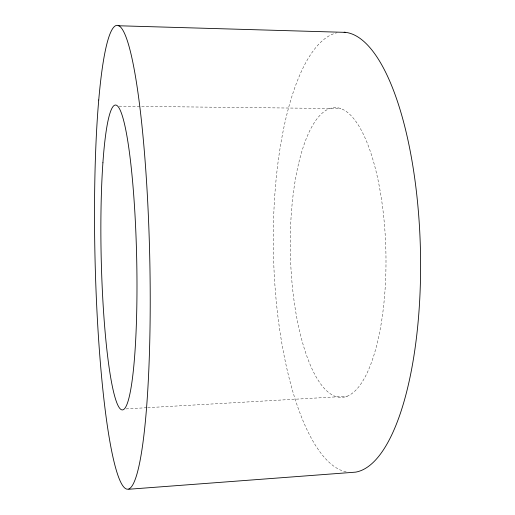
<?xml version="1.0" encoding="UTF-8"?>
<svg xmlns="http://www.w3.org/2000/svg" width="515" height="515" viewBox="0 0 515 515"><rect width="100%" height="100%" fill="white"/><g stroke="black" fill="none" stroke-linecap="round" stroke-linejoin="round"><path stroke-width="0.39" stroke-dasharray="2.58 1.93" d="M126.066 408.904L146.904 407.706M147.702 407.661L347.232 396.241M119.139 106.167L340.763 108.607M346.17 471.914A220.214 73.51 88.7 0 1 273.433 252.453A220.214 73.51 88.7 0 1 337.074 32.748M298.558 163.776A144.94 47.766 88.7 0 0 334.653 396.106A144.94 47.766 88.7 0 0 381.248 197.696A144.94 47.766 88.7 0 0 298.558 163.776"/><path stroke-width="0.77" d="M128.776 489.25L355.588 472.139A220.214 73.51 88.7 0 0 420.401 248.674A220.214 73.51 88.7 0 0 344.123 32.213M118.173 25.75L345.707 32.374M102.91 162.772A152.472 17.729 88.7 0 0 119.783 408.363A152.472 17.729 88.7 0 0 134.177 201.629A152.472 17.729 88.7 0 0 102.91 162.772M98.738 99.994A231.988 27.359 88.7 0 0 121.508 483.688A231.988 27.359 88.7 0 0 146.987 188.838A231.988 27.359 88.7 0 0 98.738 99.994"/></g></svg>
